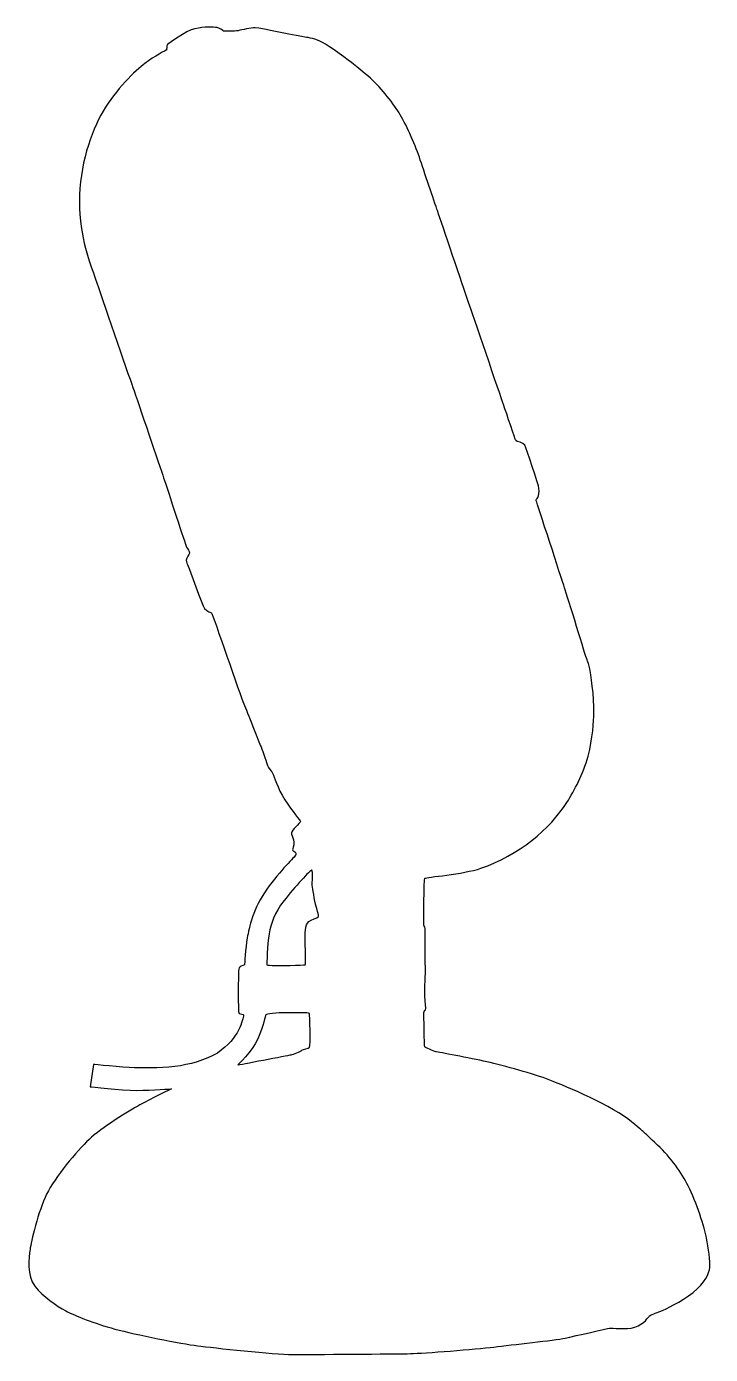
# Model space of a CAD drawing. Header units: centimetres. Extents: x -5.5 to 5.4, y -10.6 to 10.6.
import ezdxf

# ---------------------------------------------------------------- set-up
doc = ezdxf.new("R2010")
doc.units = ezdxf.units.CM
doc.header["$MEASUREMENT"] = 0
doc.layers.add('Camada 1', color=7, linetype='Continuous')

msp = doc.modelspace()

# ---------------------------------------------------------------- linework, layer by layer
at = {"layer": 'Camada 1'}
msp.add_open_spline([(4.58645, -7.23596), (4.80134, -7.43786), (4.96771, -7.67625), (5.07577, -7.8866), (5.07577, -7.8866), (5.20465, -8.13787), (5.33599, -8.56166), (5.36559, -8.71641), (5.36559, -8.71641), (5.39528, -8.87124), (5.42819, -9.09516), (5.41832, -9.18739), (5.41832, -9.18739), (5.40845, -9.27954), (5.34585, -9.42774), (5.15151, -9.58257), (5.15151, -9.58257), (4.95715, -9.73735), (4.71672, -9.84932), (4.63769, -9.87898), (4.63769, -9.87898), (4.55863, -9.90861), (4.47627, -9.94158), (4.45981, -9.95468), (4.45981, -9.95468), (4.44335, -9.96791), (4.37419, -10.08972), (4.226, -10.13584), (4.226, -10.13584), (4.07773, -10.18193), (3.86035, -10.14566), (3.82415, -10.15224), (3.82415, -10.15224), (3.78793, -10.15888), (3.2807, -10.27413), (3.11599, -10.31036), (3.11599, -10.31036), (2.95129, -10.34653), (2.26623, -10.41569), (1.97963, -10.45199), (1.97963, -10.45199), (1.69309, -10.48824), (0.86616, -10.55163), (0.6556, -10.55729), (0.6556, -10.55729), (0.42832, -10.56393), (-0.95172, -10.57052), (-1.22845, -10.57052), (-1.22845, -10.57052), (-1.50507, -10.57052), (-2.48665, -10.46514), (-2.73695, -10.4322), (-2.73695, -10.4322), (-2.98727, -10.39929), (-3.72506, -10.25435), (-4.05114, -10.16542), (-4.05114, -10.16542), (-4.37719, -10.07655), (-4.69011, -9.95468), (-4.83502, -9.87565), (-4.83502, -9.87565), (-4.97999, -9.79665), (-5.19406, -9.65171), (-5.3258, -9.48375), (-5.3258, -9.48375), (-5.45754, -9.31577), (-5.41803, -9.02928), (-5.40158, -8.89762), (-5.40158, -8.89762), (-5.38758, -8.78316), (-5.26984, -8.28506), (-5.13808, -8.01825), (-5.13808, -8.01825), (-5.00629, -7.75158), (-4.66051, -7.3333), (-4.46289, -7.1456), (-4.46289, -7.1456), (-4.26813, -6.96081), (-3.82056, -6.68787), (-3.65258, -6.59566), (-3.65258, -6.59566), (-3.48465, -6.50345), (-3.14865, -6.3388), (-3.14865, -6.3388), (-3.14865, -6.3388), (-3.14865, -6.3388), (-3.44837, -6.36513), (-3.70531, -6.36513), (-3.70531, -6.36513), (-3.96219, -6.36513), (-4.44268, -6.30605), (-4.44268, -6.30605), (-4.44268, -6.30605), (-4.44268, -6.30605), (-4.39119, -5.95146), (-4.39119, -5.95146), (-4.39119, -5.95146), (-4.39119, -5.95146), (-3.93936, -6.00001), (-3.73907, -6.00581), (-3.73907, -6.00581), (-3.53878, -6.01158), (-3.24152, -6.00851), (-3.00972, -5.97144), (-3.00972, -5.97144), (-2.77789, -5.93435), (-2.5118, -5.84838), (-2.35736, -5.72546), (-2.35736, -5.72546), (-2.203, -5.60253), (-2.10931, -5.46815), (-2.06357, -5.36243), (-2.06357, -5.36243), (-2.01793, -5.2566), (-2.00269, -5.17632), (-2.00269, -5.16214), (-2.00269, -5.16214), (-2.00269, -5.14793), (-2.0486, -5.15658), (-2.07426, -5.13928), (-2.07426, -5.13928), (-2.10006, -5.122), (-2.08273, -4.4988), (-2.08273, -4.46155), (-2.08273, -4.46155), (-2.08273, -4.42427), (-2.06566, -4.39297), (-2.03989, -4.38432), (-2.03989, -4.38432), (-2.03989, -4.38432), (-1.98845, -4.36704), (-1.98845, -4.36704), (-1.98845, -4.36704), (-1.98845, -4.36704), (-1.97406, -4.10031), (-1.94543, -3.93728), (-1.94543, -3.93728), (-1.91683, -3.77427), (-1.84888, -3.46222), (-1.63417, -3.16197), (-1.63417, -3.16197), (-1.41949, -2.86161), (-1.18149, -2.63976), (-1.17305, -2.61404), (-1.17305, -2.61404), (-1.16464, -2.5883), (-1.18437, -2.56255), (-1.20168, -2.55395), (-1.20168, -2.55395), (-1.21896, -2.5453), (-1.22758, -2.54244), (-1.21896, -2.5167), (-1.21896, -2.5167), (-1.21026, -2.49096), (-1.19586, -2.41939), (-1.2074, -2.37655), (-1.2074, -2.37655), (-1.21896, -2.33369), (-1.24177, -2.28805), (-1.24177, -2.25945), (-1.24177, -2.25945), (-1.24177, -2.23082), (-1.09874, -2.09909), (-1.09874, -2.08485), (-1.09874, -2.08485), (-1.09874, -2.07069), (-1.22167, -1.92472), (-1.34472, -1.736), (-1.34472, -1.736), (-1.46778, -1.54725), (-1.51908, -1.35849), (-1.53636, -1.32415), (-1.53636, -1.32415), (-1.55364, -1.28981), (-1.61357, -1.22414), (-1.62222, -1.19265), (-1.62222, -1.19265), (-1.63087, -1.16114), (-1.68995, -0.97238), (-1.7243, -0.89518), (-1.7243, -0.89518), (-1.75867, -0.81808), (-1.95036, -0.32879), (-1.99891, -0.2088), (-1.99891, -0.2088), (-2.04751, -0.08878), (-2.4977, 1.21259), (-2.50905, 1.23257), (-2.50905, 1.23257), (-2.52035, 1.25255), (-2.5807, 1.25834), (-2.62348, 1.30978), (-2.62348, 1.30978), (-2.66626, 1.36122), (-2.86639, 1.95031), (-2.88367, 1.98468), (-2.88367, 1.98468), (-2.90097, 2.01905), (-2.91518, 2.03918), (-2.91518, 2.08205), (-2.91518, 2.08205), (-2.91518, 2.12489), (-2.86655, 2.17076), (-2.86655, 2.19071), (-2.86655, 2.19071), (-2.86655, 2.22775), (-2.89208, 2.2563), (-2.90939, 2.28784), (-2.90939, 2.28784), (-2.9267, 2.31938), (-3.21551, 3.20851), (-3.2756, 3.39168), (-3.2756, 3.39168), (-3.33574, 3.57488), (-3.68176, 4.59016), (-3.76471, 4.82752), (-3.76471, 4.82752), (-3.84768, 5.06485), (-4.27671, 6.31456), (-4.35968, 6.5548), (-4.35968, 6.5548), (-4.44263, 6.79504), (-4.61712, 7.22417), (-4.61712, 7.79032), (-4.61712, 7.79032), (-4.61712, 8.35661), (-4.43413, 8.89443), (-4.23964, 9.23174), (-4.23964, 9.23174), (-4.04507, 9.56906), (-3.71899, 9.88092), (-3.57305, 9.99244), (-3.57305, 9.99244), (-3.42711, 10.10401), (-3.22703, 10.20696), (-3.22703, 10.20696), (-3.22703, 10.20696), (-3.22703, 10.20696), (-3.23261, 10.2757), (-3.21266, 10.29276), (-3.21266, 10.29276), (-3.19266, 10.30985), (-2.92376, 10.5099), (-2.77779, 10.54427), (-2.77779, 10.54427), (-2.63185, 10.57864), (-2.4804, 10.57306), (-2.42314, 10.56157), (-2.42314, 10.56157), (-2.36591, 10.55006), (-2.33752, 10.50722), (-2.32019, 10.50722), (-2.32019, 10.50722), (-2.30291, 10.50722), (-2.15427, 10.49881), (-2.08844, 10.51301), (-2.08844, 10.51301), (-2.02248, 10.52719), (-1.89384, 10.55865), (-1.81663, 10.55865), (-1.81663, 10.55865), (-1.73948, 10.55865), (-1.08442, 10.41543), (-1.02719, 10.40985), (-1.02719, 10.40985), (-0.96996, 10.40432), (-0.85267, 10.38122), (-0.74684, 10.32688), (-0.74684, 10.32688), (-0.64101, 10.27254), (-0.31496, 10.0266), (-0.25191, 9.97803), (-0.25191, 9.97803), (-0.18899, 9.92943), (-0.10044, 9.85495), (0.01688, 9.75491), (0.01688, 9.75491), (0.13428, 9.65487), (0.36893, 9.37476), (0.47186, 9.20598), (0.47186, 9.20598), (0.57478, 9.0372), (0.72073, 8.72267), (0.79505, 8.49671), (0.79505, 8.49671), (0.86937, 8.2707), (1.02659, 7.81295), (1.08673, 7.63573), (1.08673, 7.63573), (1.14684, 7.45854), (1.49885, 6.4119), (1.56743, 6.21743), (1.56743, 6.21743), (1.63593, 6.02288), (2.08226, 4.7046), (2.13369, 4.55865), (2.13369, 4.55865), (2.18518, 4.41271), (2.3225, 3.99818), (2.33107, 3.98379), (2.33107, 3.98379), (2.33977, 3.9694), (2.45426, 3.95416), (2.47424, 3.91137), (2.47424, 3.91137), (2.49422, 3.86853), (2.6963, 3.27367), (2.69919, 3.22226), (2.69919, 3.22226), (2.70207, 3.17082), (2.69964, 3.10248), (2.68255, 3.07965), (2.68255, 3.07965), (2.66548, 3.05679), (2.65099, 3.0424), (2.65678, 3.02242), (2.65678, 3.02242), (2.66257, 3.00244), (3.06072, 1.77885), (3.10639, 1.64153), (3.10639, 1.64153), (3.15211, 1.50424), (3.45262, 0.51176), (3.46397, 0.49464), (3.46397, 0.49464), (3.47529, 0.47757), (3.49522, 0.40309), (3.50681, 0.35161), (3.50681, 0.35161), (3.51832, 0.30017), (3.58256, -0.10588), (3.57409, -0.35475), (3.57409, -0.35475), (3.56996, -0.47516), (3.55599, -0.76911), (3.48101, -1.04013), (3.48101, -1.04013), (3.40111, -1.32953), (3.26548, -1.58388), (3.14343, -1.77803), (3.14343, -1.77803), (2.87723, -2.20038), (2.37212, -2.62232), (1.77326, -2.82769), (1.77326, -2.82769), (1.4986, -2.92196), (0.89736, -2.96935), (0.88085, -2.98583), (0.88085, -2.98583), (0.86439, -3.00229), (0.86622, -3.70375), (0.86357, -3.72079), (0.86357, -3.72079), (0.86087, -3.73788), (0.88376, -3.75249), (0.88667, -3.78667), (0.88667, -3.78667), (0.88955, -3.82083), (0.89241, -4.33272), (0.88667, -4.34425), (0.88667, -4.34425), (0.88085, -4.35581), (0.89508, -4.37838), (0.89508, -4.39569), (0.89508, -4.39569), (0.89508, -4.41297), (0.88008, -4.68729), (0.88008, -4.79886), (0.88008, -4.79886), (0.88008, -4.91046), (0.89715, -5.01648), (0.89715, -5.05641), (0.89715, -5.05641), (0.89715, -5.09628), (0.86572, -5.09607), (0.86572, -5.122), (0.86572, -5.122), (0.86572, -5.14793), (0.87514, -5.65958), (0.88088, -5.67114), (0.88088, -5.67114), (0.8867, -5.6827), (1.02376, -5.73972), (1.05818, -5.74829), (1.05818, -5.74829), (1.09255, -5.75699), (1.59769, -5.84814), (1.87106, -5.91077), (1.87106, -5.91077), (2.14443, -5.97332), (2.61218, -6.10175), (2.8724, -6.20054), (2.8724, -6.20054), (3.13262, -6.29928), (3.88356, -6.6221), (4.17333, -6.86576), (4.17333, -6.86576), (4.46315, -7.10941), (4.30937, -6.9754), (4.58645, -7.23596)], degree=3, knots=[0, 0, 0, 0, 0.00990099, 0.00990099, 0.00990099, 0.00990099, 0.01980198, 0.01980198, 0.01980198, 0.01980198, 0.02970297, 0.02970297, 0.02970297, 0.02970297, 0.03960396, 0.03960396, 0.03960396, 0.03960396, 0.04950495, 0.04950495, 0.04950495, 0.04950495, 0.05940594, 0.05940594, 0.05940594, 0.05940594, 0.06930693, 0.06930693, 0.06930693, 0.06930693, 0.07920792, 0.07920792, 0.07920792, 0.07920792, 0.08910891, 0.08910891, 0.08910891, 0.08910891, 0.0990099, 0.0990099, 0.0990099, 0.0990099, 0.10891089, 0.10891089, 0.10891089, 0.10891089, 0.11881188, 0.11881188, 0.11881188, 0.11881188, 0.12871287, 0.12871287, 0.12871287, 0.12871287, 0.13861386, 0.13861386, 0.13861386, 0.13861386, 0.14851485, 0.14851485, 0.14851485, 0.14851485, 0.15841584, 0.15841584, 0.15841584, 0.15841584, 0.16831683, 0.16831683, 0.16831683, 0.16831683, 0.17821782, 0.17821782, 0.17821782, 0.17821782, 0.18811881, 0.18811881, 0.18811881, 0.18811881, 0.1980198, 0.1980198, 0.1980198, 0.1980198, 0.20792079, 0.20792079, 0.20792079, 0.20792079, 0.21782178, 0.21782178, 0.21782178, 0.21782178, 0.22772277, 0.22772277, 0.22772277, 0.22772277, 0.23762376, 0.23762376, 0.23762376, 0.23762376, 0.24752475, 0.24752475, 0.24752475, 0.24752475, 0.25742574, 0.25742574, 0.25742574, 0.25742574, 0.26732673, 0.26732673, 0.26732673, 0.26732673, 0.27722772, 0.27722772, 0.27722772, 0.27722772, 0.28712871, 0.28712871, 0.28712871, 0.28712871, 0.2970297, 0.2970297, 0.2970297, 0.2970297, 0.30693069, 0.30693069, 0.30693069, 0.30693069, 0.31683168, 0.31683168, 0.31683168, 0.31683168, 0.32673267, 0.32673267, 0.32673267, 0.32673267, 0.33663366, 0.33663366, 0.33663366, 0.33663366, 0.34653465, 0.34653465, 0.34653465, 0.34653465, 0.35643564, 0.35643564, 0.35643564, 0.35643564, 0.36633663, 0.36633663, 0.36633663, 0.36633663, 0.37623762, 0.37623762, 0.37623762, 0.37623762, 0.38613861, 0.38613861, 0.38613861, 0.38613861, 0.3960396, 0.3960396, 0.3960396, 0.3960396, 0.40594059, 0.40594059, 0.40594059, 0.40594059, 0.41584158, 0.41584158, 0.41584158, 0.41584158, 0.42574257, 0.42574257, 0.42574257, 0.42574257, 0.43564356, 0.43564356, 0.43564356, 0.43564356, 0.44554455, 0.44554455, 0.44554455, 0.44554455, 0.45544554, 0.45544554, 0.45544554, 0.45544554, 0.46534653, 0.46534653, 0.46534653, 0.46534653, 0.47524752, 0.47524752, 0.47524752, 0.47524752, 0.48514851, 0.48514851, 0.48514851, 0.48514851, 0.4950495, 0.4950495, 0.4950495, 0.4950495, 0.5049505, 0.5049505, 0.5049505, 0.5049505, 0.51485149, 0.51485149, 0.51485149, 0.51485149, 0.52475248, 0.52475248, 0.52475248, 0.52475248, 0.53465347, 0.53465347, 0.53465347, 0.53465347, 0.54455446, 0.54455446, 0.54455446, 0.54455446, 0.55445545, 0.55445545, 0.55445545, 0.55445545, 0.56435644, 0.56435644, 0.56435644, 0.56435644, 0.57425743, 0.57425743, 0.57425743, 0.57425743, 0.58415842, 0.58415842, 0.58415842, 0.58415842, 0.59405941, 0.59405941, 0.59405941, 0.59405941, 0.6039604, 0.6039604, 0.6039604, 0.6039604, 0.61386139, 0.61386139, 0.61386139, 0.61386139, 0.62376238, 0.62376238, 0.62376238, 0.62376238, 0.63366337, 0.63366337, 0.63366337, 0.63366337, 0.64356436, 0.64356436, 0.64356436, 0.64356436, 0.65346535, 0.65346535, 0.65346535, 0.65346535, 0.66336634, 0.66336634, 0.66336634, 0.66336634, 0.67326733, 0.67326733, 0.67326733, 0.67326733, 0.68316832, 0.68316832, 0.68316832, 0.68316832, 0.69306931, 0.69306931, 0.69306931, 0.69306931, 0.7029703, 0.7029703, 0.7029703, 0.7029703, 0.71287129, 0.71287129, 0.71287129, 0.71287129, 0.72277228, 0.72277228, 0.72277228, 0.72277228, 0.73267327, 0.73267327, 0.73267327, 0.73267327, 0.74257426, 0.74257426, 0.74257426, 0.74257426, 0.75247525, 0.75247525, 0.75247525, 0.75247525, 0.76237624, 0.76237624, 0.76237624, 0.76237624, 0.77227723, 0.77227723, 0.77227723, 0.77227723, 0.78217822, 0.78217822, 0.78217822, 0.78217822, 0.79207921, 0.79207921, 0.79207921, 0.79207921, 0.8019802, 0.8019802, 0.8019802, 0.8019802, 0.81188119, 0.81188119, 0.81188119, 0.81188119, 0.82178218, 0.82178218, 0.82178218, 0.82178218, 0.83168317, 0.83168317, 0.83168317, 0.83168317, 0.84158416, 0.84158416, 0.84158416, 0.84158416, 0.85148515, 0.85148515, 0.85148515, 0.85148515, 0.86138614, 0.86138614, 0.86138614, 0.86138614, 0.87128713, 0.87128713, 0.87128713, 0.87128713, 0.88118812, 0.88118812, 0.88118812, 0.88118812, 0.89108911, 0.89108911, 0.89108911, 0.89108911, 0.9009901, 0.9009901, 0.9009901, 0.9009901, 0.91089109, 0.91089109, 0.91089109, 0.91089109, 0.92079208, 0.92079208, 0.92079208, 0.92079208, 0.93069307, 0.93069307, 0.93069307, 0.93069307, 0.94059406, 0.94059406, 0.94059406, 0.94059406, 0.95049505, 0.95049505, 0.95049505, 0.95049505, 0.96039604, 0.96039604, 0.96039604, 0.96039604, 0.97029703, 0.97029703, 0.97029703, 0.97029703, 0.98019802, 0.98019802, 0.98019802, 0.98019802, 1, 1, 1, 1], dxfattribs=at)
at = {"layer": 'Camada 1', "color": 7}
for points, knots in [([(-0.90707, -3.12584), (-0.89837, -3.19722), (-0.85865, -3.40021), (-0.83849, -3.46895), (-0.83849, -3.46895), (-0.8183, -3.53769), (-0.80431, -3.57203), (-0.81277, -3.59783), (-0.81277, -3.59783), (-0.82118, -3.62349), (-0.93562, -3.64085), (-0.9643, -3.67498), (-0.9643, -3.67498), (-0.99288, -3.70919), (-1.01285, -3.73507), (-1.01865, -3.81227), (-1.01865, -3.81227), (-1.02442, -3.88942), (-1.01865, -4.22991), (-1.01865, -4.26981), (-1.01865, -4.26981), (-1.01865, -4.30971), (-1.01307, -4.35543), (-1.02442, -4.36405), (-1.02442, -4.36405), (-1.03574, -4.37275), (-1.47956, -4.3785), (-1.51676, -4.3785), (-1.51676, -4.3785), (-1.55401, -4.3785), (-1.63125, -4.36694), (-1.63125, -4.36694), (-1.63125, -4.36694), (-1.63125, -4.36694), (-1.63125, -4.03785), (-1.59688, -3.87214), (-1.59688, -3.87214), (-1.56251, -3.70648), (-1.52211, -3.54615), (-1.3591, -3.34027), (-1.3591, -3.34027), (-1.19609, -3.13445), (-0.93563, -2.84574), (-0.91566, -2.85698), (-0.91566, -2.85698), (-0.89569, -2.86837), (-0.91564, -3.05443), (-0.90707, -3.12584)], [0, 0, 0, 0, 0.07692308, 0.07692308, 0.07692308, 0.07692308, 0.15384615, 0.15384615, 0.15384615, 0.15384615, 0.23076923, 0.23076923, 0.23076923, 0.23076923, 0.30769231, 0.30769231, 0.30769231, 0.30769231, 0.38461538, 0.38461538, 0.38461538, 0.38461538, 0.46153846, 0.46153846, 0.46153846, 0.46153846, 0.53846154, 0.53846154, 0.53846154, 0.53846154, 0.61538462, 0.61538462, 0.61538462, 0.61538462, 0.69230769, 0.69230769, 0.69230769, 0.69230769, 0.76923077, 0.76923077, 0.76923077, 0.76923077, 0.84615385, 0.84615385, 0.84615385, 0.84615385, 1, 1, 1, 1]), ([(-0.9556, -5.13921), (-0.94904, -5.15567), (-0.93631, -5.65382), (-0.95272, -5.67682), (-0.95272, -5.67682), (-0.96923, -5.69989), (-1.05014, -5.70648), (-1.07591, -5.72646), (-1.07591, -5.72646), (-1.10157, -5.74644), (-1.20471, -5.78917), (-1.24752, -5.79787), (-1.24752, -5.79787), (-1.29036, -5.80647), (-2.0971, -5.96006), (-2.0971, -5.96006), (-2.0971, -5.96006), (-2.0971, -5.96006), (-1.8766, -5.75691), (-1.77664, -5.54242), (-1.77664, -5.54242), (-1.67655, -5.32798), (-1.65946, -5.17626), (-1.65083, -5.16208), (-1.65083, -5.16208), (-1.64218, -5.14787), (-1.47359, -5.12483), (-1.32473, -5.12771), (-1.32473, -5.12771), (-1.17586, -5.13056), (-0.96218, -5.12276), (-0.9556, -5.13921)], [0, 0, 0, 0, 0.11111111, 0.11111111, 0.11111111, 0.11111111, 0.22222222, 0.22222222, 0.22222222, 0.22222222, 0.33333333, 0.33333333, 0.33333333, 0.33333333, 0.44444444, 0.44444444, 0.44444444, 0.44444444, 0.55555556, 0.55555556, 0.55555556, 0.55555556, 0.66666667, 0.66666667, 0.66666667, 0.66666667, 0.77777778, 0.77777778, 0.77777778, 0.77777778, 1, 1, 1, 1])]:
    msp.add_open_spline(points, degree=3, knots=knots, dxfattribs=at)

doc.saveas('drawing.dxf')
